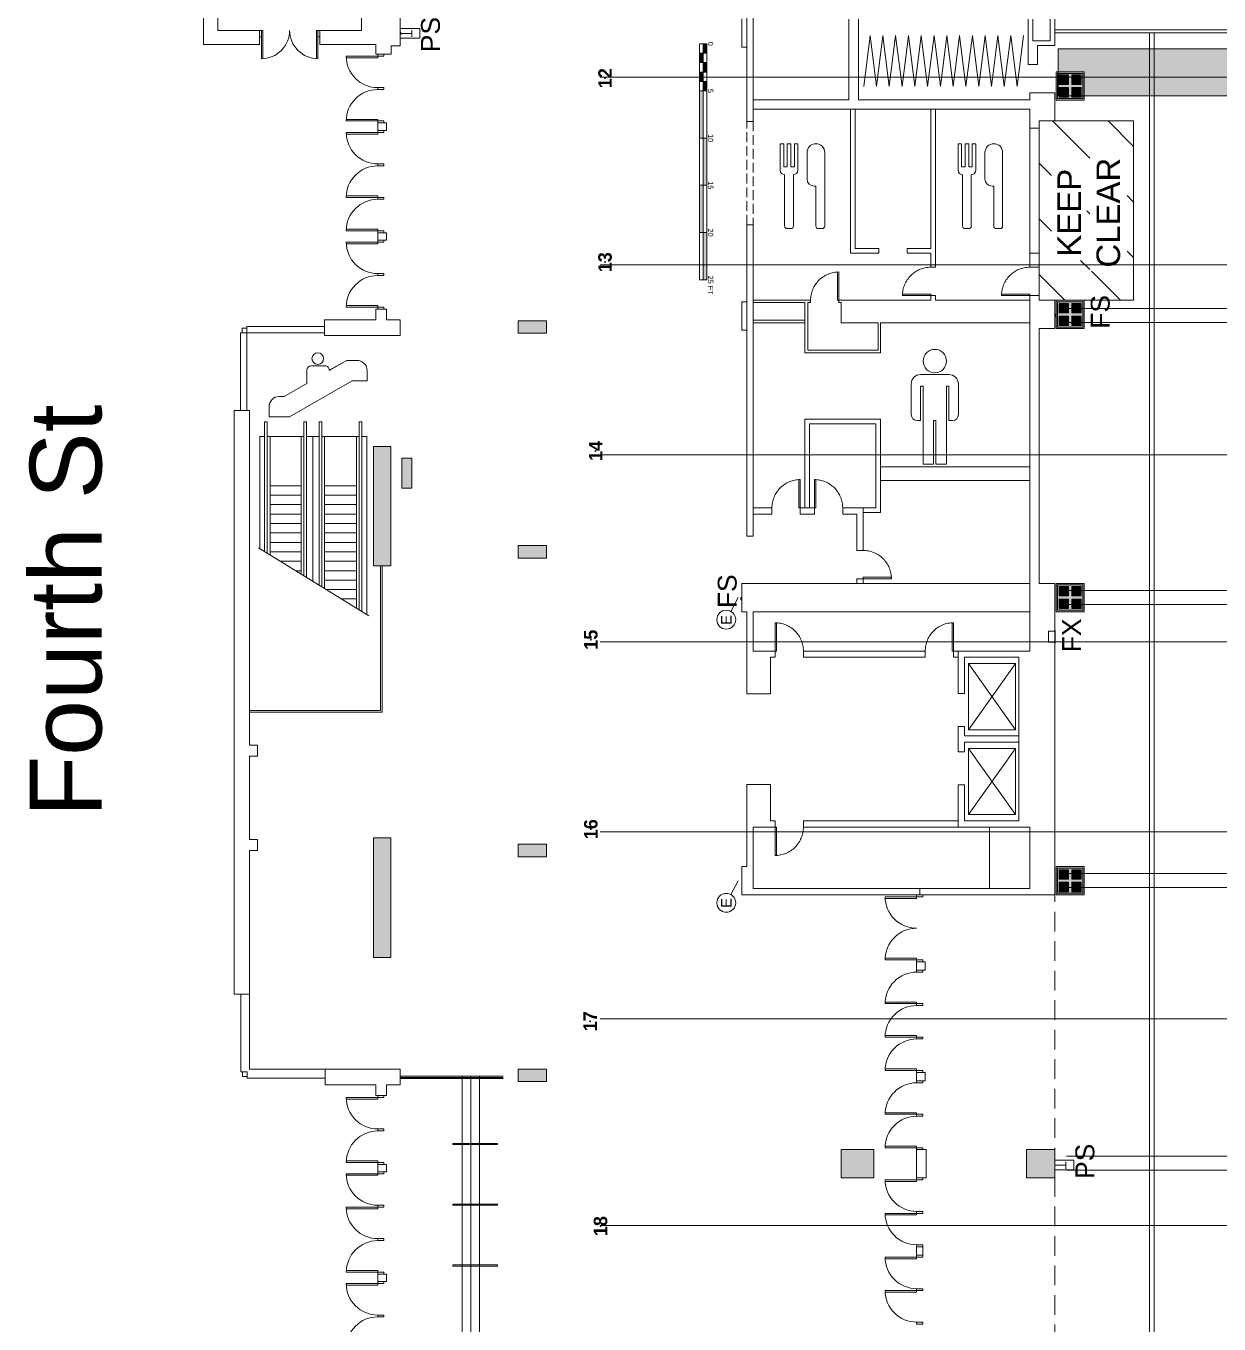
# Model space of a CAD drawing. Header units: inches. Extents: x -10671 to 1761, y -674 to 7170.
# Drawn here: x -10671 to -9154, y 2335 to 3985 of the extents above; entities that cross this region are included whole.
import ezdxf

# ---------------------------------------------------------------- set-up
doc = ezdxf.new("R2010")
doc.units = ezdxf.units.IN
doc.header["$LTSCALE"] = 19.2
doc.header["$MEASUREMENT"] = 0
doc.linetypes.add('DASH2', pattern=[0.911458, 0.651042, -0.260417])
doc.linetypes.add('DASHED', pattern=[1.953125, 1.302083, -0.651042])
for name, color, linetype, lineweight in [('DWG-0', 7, 'Continuous', 18), ('Scale', 7, 'Continuous', 5), ('Venue-Ceiling-Lights Circuits', 7, 'Continuous', 5), ('Venue-Floor Pockets', 7, 'Continuous', 5), ('Venue-Power', 7, 'Continuous', 5), ('Venue-Walls and Doors', 7, 'Continuous', 5)]:
    doc.layers.add(name, color=color, linetype=linetype, lineweight=lineweight)
for name, color, linetype, lineweight, true_color in [('DWG-bldg-utility box', 3, 'Continuous', 18, 0x00ff00), ('Venue-Airwall Closed', 7, 'Continuous', 5, 0x000000), ('Venue-Columns', 7, 'Continuous', 18, 0xc0c0c0), ('Venue-Concession Area', 2, 'Continuous', 18, 0xffff00), ('Venue-Fire Apparatus and Text', 1, 'Continuous', 5, 0xff0000), ('Venue-NO HANG ZONE', 7, 'Continuous', 15, 0xdd0000), ('Venue-Rigging Steel-High', 7, 'Continuous', 5, 0x800000), ('Venue-Rigging Steel-Low', 7, 'Continuous', 5, 0x0000dd), ('Venue-Text-Facility', 4, 'Continuous', 5, 0x00ffff)]:
    doc.layers.add(name, color=color, linetype=linetype, lineweight=lineweight, true_color=true_color)
doc.styles.add('Arial', font='Arial')
doc.styles.add('BluePrintBold', font='BluePrintBold')

# ---------------------------------------------------------------- blocks, each defined once
blk = doc.blocks.new('AD05A')
at = {"layer": 'DWG-0'}
for p, q in [((0, 0), (0.049, 0)), ((0, 0), (0, -1)), ((0.049, -0.999), (0.049, 0))]:
    blk.add_line(p, q, dxfattribs=at)
blk.add_arc((0, 0), 1, 270, 0, dxfattribs=at)
blk = doc.blocks.new('DR')
at = {"layer": 'DWG-0'}
blk.add_polyline3d([(0, -0.5, 0), (0.049, -0.499, 0), (0.098, -0.495, 0), (0.147, -0.489, 0), (0.195, -0.481, 0), (0.243, -0.47, 0), (0.29, -0.457, 0), (0.337, -0.442, 0), (0.383, -0.424, 0), (0.428, -0.404, 0), (0.471, -0.382, 0), (0.514, -0.358, 0), (0.556, -0.331, 0), (0.596, -0.303, 0), (0.634, -0.273, 0), (0.672, -0.241, 0), (0.707, -0.207, 0), (0.741, -0.172, 0), (0.773, -0.134, 0), (0.803, -0.096, 0), (0.831, -0.056, 0), (0.858, -0.014, 0), (0.882, 0.029, 0), (0.904, 0.072, 0), (0.924, 0.117, 0), (0.942, 0.163, 0), (0.957, 0.21, 0), (0.97, 0.257, 0), (0.981, 0.305, 0), (0.989, 0.353, 0), (0.995, 0.402, 0), (0.999, 0.451, 0), (1, 0.5, 0), (0, 0.5, 0), (0, 0.451, 0), (1, 0.451, 0)], dxfattribs=at)
blk = doc.blocks.new('AD03A')
at = {"layer": 'DWG-0'}
for p, q in [((0, 1), (0, 0)), ((0.049, 0), (0.049, 0.999)), ((0, 0), (0.049, 0))]:
    blk.add_line(p, q, dxfattribs=at)
blk.add_arc((0, 0), 1, 0, 90, dxfattribs=at)
blk = doc.blocks.new('DR2')
at = {"layer": 'DWG-0', "flags": 128}
blk.add_lwpolyline([(1, -0.951), (0, -0.951), (0, -1), (1, -1, 0.414214), (0, 0, 0.414214), (1, 1), (0, 1), (0, 0.951), (1, 0.951)], format="xyb", dxfattribs=at)
blk = doc.blocks.new('FLOORBOX')
at = {"layer": 'Venue-Floor Pockets', "linetype": 'Continuous', "lineweight": 0, "true_color": 0xaaaaaa}
blk.add_hatch(color=253, dxfattribs=at).paths.add_polyline_path([(-18, 18), (18, 18), (18, -18), (-18, -18)])
at = {"layer": 'Venue-Floor Pockets', "linetype": 'Continuous', "lineweight": 0, "true_color": 0xbbbbbb}
blk.add_hatch(color=9, dxfattribs=at).paths.add_polyline_path([(-16, 16), (16, 16), (16, -16), (-16, -16)])
at = {"layer": 'Venue-Floor Pockets', "linetype": 'Continuous', "lineweight": 0, "true_color": 0xdddddd}
for points in [[(-14, 14), (-2, 14), (-2, 2), (-14, 2)], [(2, 14), (14, 14), (14, 2), (2, 2)], [(-14, -2), (-2, -2), (-2, -14), (-14, -14)], [(2, -2), (14, -2), (14, -14), (2, -14)]]:
    blk.add_hatch(color=254, dxfattribs=at).paths.add_polyline_path(points)
at = {"layer": 'Venue-Floor Pockets', "color": 7, "linetype": 'Continuous', "lineweight": 5, "flags": 128}
for points in [[(-18, 18), (18, 18), (18, -18), (-18, -18)], [(-16, 16), (16, 16), (16, -16), (-16, -16)], [(-14, 14), (-2, 14), (-2, 2), (-14, 2)], [(2, 14), (14, 14), (14, 2), (2, 2)], [(-14, -2), (-2, -2), (-2, -14), (-14, -14)], [(2, -2), (14, -2), (14, -14), (2, -14)]]:
    blk.add_lwpolyline(points, close=True, dxfattribs=at)
blk = doc.blocks.new('FX')
at = {"layer": 'Venue-Fire Apparatus and Text'}
for p, q in [((0, -5.75), (0, 10.75)), ((0.5, 10.75), (0, 10.75)), ((0.5, -5.75), (0.5, 10.75)), ((0.5, -5.75), (0, -5.75))]:
    blk.add_line(p, q, dxfattribs=at)
at = {"layer": 'Venue-Fire Apparatus and Text', "flags": 128}
blk.add_lwpolyline([(0, 9.5), (0, -4.5), (-8, -4.5), (-8, 9.5)], close=True, dxfattribs=at)
blk = doc.blocks.new('MEN')
at = {"layer": 'Venue-Text-Facility'}
for p, q in [((-10, 42), (-10, 68)), ((-2, 76), (22, 76)), ((30, 68), (30, 42)), ((-2, 37), (-2, 66)), ((-2, 66), (0, 66)), ((0, 0), (0, 66)), ((20, 66), (20, 0)), ((20, 66), (22, 66)), ((22, 66), (22, 37)), ((-2, 37), (-5, 37)), ((11, 37), (9, 37)), ((9, 0), (9, 37)), ((11, 0), (11, 37)), ((25, 37), (22, 37)), ((0, 0), (9, 0)), ((11, 0), (20, 0))]:
    blk.add_line(p, q, dxfattribs=at)
blk.add_circle((10, 87.4), 9.93, dxfattribs=at)
for centre, radius, start, end in [((-2, 68), 8, 90, 180), ((22, 68), 8, 0, 90), ((-5, 42), 5, 180, 270), ((25, 42), 5, 270, 0)]:
    blk.add_arc(centre, radius, start, end, dxfattribs=at)
blk = doc.blocks.new('REST')
at = {"layer": 'Venue-Text-Facility'}
for p, q in [((-33.1, 80.6), (-28.1, 80.6)), ((-33.1, 80.6), (-33.1, 43.1)), ((-28.1, 80.6), (-28.1, 48.1)), ((-18.1, 80.6), (-23.1, 80.6)), ((-23.1, 80.6), (-23.1, 48.1)), ((-18.1, 80.6), (-18.1, 48.1)), ((-8.1, 80.6), (-13.1, 80.6)), ((-13.1, 80.6), (-13.1, 48.1)), ((-8.1, 80.6), (-8.1, 43.1)), ((4.9, 68.1), (4.9, 30.6)), ((29.9, 68.1), (29.9, -35.7)), ((-28.1, 48.1), (-23.1, 48.1)), ((-26.9, 36.8), (-26.9, -35.7)), ((-13.1, 48.1), (-18.1, 48.1)), ((-14.4, 36.8), (-14.4, -35.7)), ((14.9, 20.6), (17.4, 20.6)), ((17.4, 20.6), (17.4, -35.7)), ((-18.1, -39.4), (-23.1, -39.4)), ((21.1, -39.4), (26.1, -39.4))]:
    blk.add_line(p, q, dxfattribs=at)
for centre, radius, start, end in [((17.4, 68.1), 12.5, 0, 180), ((-26.9, 43.1), 6.25, 180, 270), ((-14.4, 43.1), 6.25, 270, 0), ((14.9, 30.6), 10, 180, 270), ((-23.1, -35.7), 3.75, 180, 270), ((-18.1, -35.7), 3.75, 270, 0), ((21.1, -35.7), 3.75, 180, 270), ((26.1, -35.7), 3.75, 270, 0)]:
    blk.add_arc(centre, radius, start, end, dxfattribs=at)
blk = doc.blocks.new('ESCALATOR')
at = {"layer": 'Venue-Text-Facility', "flags": 128}
blk.add_lwpolyline([(96.5, 37.8), (96.5, 47.8, 0.414214), (86.5, 57.8), (76.5, 57.8), (59.5, 48.1, 0.414214), (55.2, 52.4), (41.9, 52.4, 0.414166), (37.5, 48), (37.5, 35.3), (15.2, 22.4), (10.5, 22.4, 0.414214), (0.5, 12.4), (0.5, 2.4), (20.5, 2.4), (81.9, 37.8), (96.5, 37.8)], format="xyb", close=True, dxfattribs=at)
blk.add_lwpolyline([(96.5, 37.8), (96.5, 47.8, 0.414214), (86.5, 57.8), (76.5, 57.8), (59.5, 48)], format="xyb", dxfattribs=at)
at = {"layer": 'Venue-Text-Facility'}
blk.add_circle((48.2, 59.5), 5.66, dxfattribs=at)
blk = doc.blocks.new('Group-1338-1')
at = {"layer": 'Venue-Ceiling-Lights Circuits', "color": 7, "linetype": 'Continuous', "lineweight": 5}
blk.add_circle((-9934.6, 3918.7), 0.5, dxfattribs=at)
at = {"layer": 'Venue-Ceiling-Lights Circuits', "color": 7, "insert": (-9934.6, 3918.7), "char_height": 17.13, "attachment_point": 5, "rotation": 90, "line_spacing_factor": 0.970891, "style": 'BluePrintBold'}
blk.add_mtext('12', dxfattribs=at)
blk = doc.blocks.new('Group-1339-1')
at = {"layer": 'Venue-Ceiling-Lights Circuits', "color": 7, "linetype": 'Continuous', "lineweight": 5}
blk.add_circle((-9934.6, 3684.7), 0.5, dxfattribs=at)
at = {"layer": 'Venue-Ceiling-Lights Circuits', "color": 7, "insert": (-9934.6, 3684.7), "char_height": 17.13, "attachment_point": 5, "rotation": 90, "line_spacing_factor": 0.970891, "style": 'BluePrintBold'}
blk.add_mtext('13', dxfattribs=at)
blk = doc.blocks.new('Group-1340-1')
at = {"layer": 'Venue-Ceiling-Lights Circuits', "color": 7, "linetype": 'Continuous', "lineweight": 5}
blk.add_circle((-9946.6, 3444.7), 0.5, dxfattribs=at)
at = {"layer": 'Venue-Ceiling-Lights Circuits', "color": 7, "insert": (-9946.6, 3444.7), "char_height": 17.13, "attachment_point": 5, "rotation": 90, "line_spacing_factor": 0.970891, "style": 'BluePrintBold'}
blk.add_mtext('14', dxfattribs=at)
blk = doc.blocks.new('Group-1341-1')
at = {"layer": 'Venue-Ceiling-Lights Circuits', "color": 7, "linetype": 'Continuous', "lineweight": 5}
blk.add_circle((-9952.6, 3204.7), 0.5, dxfattribs=at)
at = {"layer": 'Venue-Ceiling-Lights Circuits', "color": 7, "insert": (-9952.6, 3204.7), "char_height": 17.13, "attachment_point": 5, "rotation": 90, "line_spacing_factor": 0.970891, "style": 'BluePrintBold'}
blk.add_mtext('15', dxfattribs=at)
blk = doc.blocks.new('Group-1342-1')
at = {"layer": 'Venue-Ceiling-Lights Circuits', "color": 7, "linetype": 'Continuous', "lineweight": 5}
blk.add_circle((-9952.6, 2963.7), 0.5, dxfattribs=at)
at = {"layer": 'Venue-Ceiling-Lights Circuits', "color": 7, "insert": (-9952.6, 2963.7), "char_height": 17.13, "attachment_point": 5, "rotation": 90, "line_spacing_factor": 0.970891, "style": 'BluePrintBold'}
blk.add_mtext('16', dxfattribs=at)
blk = doc.blocks.new('Group-1343-1')
at = {"layer": 'Venue-Ceiling-Lights Circuits', "color": 7, "linetype": 'Continuous', "lineweight": 5}
blk.add_circle((-9953.6, 2719.5), 0.5, dxfattribs=at)
at = {"layer": 'Venue-Ceiling-Lights Circuits', "color": 7, "insert": (-9953.6, 2719.5), "char_height": 17.13, "attachment_point": 5, "rotation": 90, "line_spacing_factor": 0.970891, "style": 'BluePrintBold'}
blk.add_mtext('17', dxfattribs=at)
blk = doc.blocks.new('Group-1344-1')
at = {"layer": 'Venue-Ceiling-Lights Circuits', "color": 7, "linetype": 'Continuous', "lineweight": 5}
blk.add_circle((-9940.3, 2459), 0.5, dxfattribs=at)
at = {"layer": 'Venue-Ceiling-Lights Circuits', "color": 7, "insert": (-9940.3, 2459), "char_height": 17.13, "attachment_point": 5, "rotation": 90, "line_spacing_factor": 0.970891, "style": 'BluePrintBold'}
blk.add_mtext('18', dxfattribs=at)
blk = doc.blocks.new("Scale Bar 25'")
at = {"layer": 'Scale', "linetype": 'Continuous', "lineweight": 0}
for points in [[(0, 4.8), (12, 4.8), (12, 0), (0, 0)], [(12, 0), (24, 0), (24, -4.8), (12, -4.8)], [(24, 4.8), (36, 4.8), (36, 0), (24, 0)], [(36, 0), (48, 0), (48, -4.8), (36, -4.8)], [(48, 4.8), (60, 4.8), (60, 0), (48, 0)], [(60, 0), (120, 0), (120, -4.8), (60, -4.8)], [(120, 4.8), (180, 4.8), (180, 0), (120, 0)], [(180, 0), (240, 0), (240, -4.8), (180, -4.8)], [(240, 4.8), (300, 4.8), (300, 0), (240, 0)]]:
    blk.add_hatch(color=18, dxfattribs=at).paths.add_polyline_path(points)
at = {"layer": 'Scale', "flags": 128}
for points in [[(0, 4.8), (12, 4.8), (12, 0), (0, 0)], [(0, 0), (12, 0), (12, -4.8), (0, -4.8)], [(12, 4.8), (24, 4.8), (24, 0), (12, 0)], [(12, 0), (24, 0), (24, -4.8), (12, -4.8)], [(24, 4.8), (36, 4.8), (36, 0), (24, 0)], [(24, 0), (36, 0), (36, -4.8), (24, -4.8)], [(36, 4.8), (48, 4.8), (48, 0), (36, 0)], [(36, 0), (48, 0), (48, -4.8), (36, -4.8)], [(48, 4.8), (60, 4.8), (60, 0), (48, 0)], [(48, 0), (60, 0), (60, -4.8), (48, -4.8)], [(60, 4.8), (120, 4.8), (120, 0), (60, 0)], [(60, 0), (120, 0), (120, -4.8), (60, -4.8)], [(120, 4.8), (180, 4.8), (180, 0), (120, 0)], [(120, 0), (180, 0), (180, -4.8), (120, -4.8)], [(180, 4.8), (240, 4.8), (240, 0), (180, 0)], [(180, 0), (240, 0), (240, -4.8), (180, -4.8)], [(240, 4.8), (300, 4.8), (300, 0), (240, 0)], [(240, 0), (300, 0), (300, -4.8), (240, -4.8)]]:
    blk.add_lwpolyline(points, close=True, dxfattribs=at)
at = {"layer": 'Scale', "char_height": 6.66, "line_spacing_factor": 0.970891, "style": 'Arial'}
for s, insert, attachment_point in [('0', (0, 5.9), 8), ('5', (60, 5.9), 8), ('10', (120, 5.9), 8), ('15', (180, 5.9), 8), ('20', (240, 5.9), 8), ('25', (300, 5.9), 8), (' FT', (305.2, 5.9), 7)]:
    blk.add_mtext(s, dxfattribs=dict(at, insert=insert, attachment_point=attachment_point))

msp = doc.modelspace()

# ---------------------------------------------------------------- hatches: boundary and pattern name
at = {"layer": 'Venue-Columns', "linetype": 'Continuous', "lineweight": 0, "true_color": 0xc0c0c0}
for points in [[(-10009.2, 3594.3), (-10045.2, 3594.3), (-10045.2, 3610.3), (-10009.2, 3610.3)], [(-10207.2, 3298.5), (-10229.2, 3298.5), (-10229.2, 3450.5), (-10207.2, 3450.5)], [(-10180.2, 3397.5), (-10193.2, 3397.5), (-10193.2, 3435.5), (-10180.2, 3435.5)], [(-10009.2, 3308.3), (-10045.2, 3308.3), (-10045.2, 3324.3), (-10009.2, 3324.3)], [(-10207.2, 2800.8), (-10229.2, 2800.8), (-10229.2, 2952.8), (-10207.2, 2952.8)], [(-10009.2, 2928.8), (-10045.2, 2928.8), (-10045.2, 2944.8), (-10009.2, 2944.8)], [(-10009.2, 2642.8), (-10045.2, 2642.8), (-10045.2, 2658.8), (-10009.2, 2658.8)]]:
    msp.add_hatch(color=9, dxfattribs=at).paths.add_polyline_path(points)
at = {"layer": 'Venue-Concession Area', "linetype": 'Continuous', "lineweight": 18, "true_color": 0xff0000}
h = msp.add_hatch(dxfattribs=at)
h.set_pattern_fill('ANSI31', color=1, scale=2.666667, angle=90, style=0, pattern_type=2)
h.set_pattern_definition([(135, (-9322.26, 3750.44), (-35.355, -35.355), [])])
h.paths.add_polyline_path([(-9382.3, 3636.6), (-9262.3, 3636.6), (-9262.3, 3864.3), (-9382.3, 3864.3)])
h.paths.add_polyline_path([(-9317.9, 3673.3), (-9317.9, 3822.1), (-9270.5, 3822.1), (-9270.5, 3673.3)])
h.paths.add_polyline_path([(-9366.7, 3687.1), (-9366.7, 3808.3), (-9321.7, 3808.3), (-9321.7, 3687.1)])
at = {"layer": 'Venue-NO HANG ZONE', "linetype": 'Continuous', "lineweight": 0}
msp.add_hatch(color=7, dxfattribs=at).paths.add_polyline_path([(-9358.1, 3896.2), (-9358.1, 3956.2), (-7564.1, 3956.2), (-7564.1, 3896.2)])
at = {"layer": 'Venue-Power', "linetype": 'Continuous', "lineweight": 0}
for points in [[(-9765.4, 3258.1), (-9765.3, 3258.3), (-9765.3, 3258.1)], [(-9765.4, 2898.1), (-9765.3, 2898.3), (-9765.3, 2898.1)]]:
    msp.add_hatch(color=7, dxfattribs=at).paths.add_polyline_path(points)

# ---------------------------------------------------------------- linework, layer by layer
at = {"layer": 'Venue-Airwall Closed'}
for p, q in [((-9362.3, 3980.3), (-7594.3, 3980.3)), ((-9362.3, 3976.3), (-7594.3, 3976.3))]:
    msp.add_line(p, q, dxfattribs=at)
at = {"layer": 'Venue-Ceiling-Lights Circuits', "color": 7, "linetype": 'Continuous', "lineweight": 5}
for p, q in [((-9940.8, 3919.9), (-5992.1, 3919.9)), ((-9940.8, 3681.3), (-6227.6, 3681.3)), ((-9940.8, 3439.9), (-6227.6, 3439.9)), ((-9940.8, 3202.1), (-6227.6, 3202.1)), ((-9940.8, 2960.6), (-6227.6, 2960.6)), ((-9940.8, 2722.8), (-6227.6, 2722.8)), ((-9940.8, 2459.9), (-6227.6, 2459.9))]:
    msp.add_line(p, q, dxfattribs=at)
at = {"layer": 'Venue-Columns'}
for p, q in [((-9760.8, 3958.3), (-9760.8, 3994.3)), ((-9760.8, 3598.3), (-9760.8, 3634.3)), ((-10395.8, 2655.3), (-10397.8, 2655.3)), ((-10389.8, 2649.3), (-10389.8, 2647.3))]:
    msp.add_line(p, q, dxfattribs=at)
at = {"layer": 'Venue-Columns', "flags": 128}
for points in [[(-10009.2, 3594.3), (-10045.2, 3594.3), (-10045.2, 3610.3), (-10009.2, 3610.3)], [(-10207.2, 3298.5), (-10229.2, 3298.5), (-10229.2, 3450.5), (-10207.2, 3450.5)], [(-10180.2, 3397.5), (-10193.2, 3397.5), (-10193.2, 3435.5), (-10180.2, 3435.5)], [(-10009.2, 3308.3), (-10045.2, 3308.3), (-10045.2, 3324.3), (-10009.2, 3324.3)], [(-10207.2, 2800.8), (-10229.2, 2800.8), (-10229.2, 2952.8), (-10207.2, 2952.8)], [(-10009.2, 2928.8), (-10045.2, 2928.8), (-10045.2, 2944.8), (-10009.2, 2944.8)], [(-10009.2, 2642.8), (-10045.2, 2642.8), (-10045.2, 2658.8), (-10009.2, 2658.8)]]:
    msp.add_lwpolyline(points, close=True, dxfattribs=at)
at = {"layer": 'Venue-Columns', "color": 9, "linetype": 'Continuous', "true_color": 0xc0c0c0}
for points in [[(-9634.3, 2520.3), (-9634.3, 2556.3), (-9592.8, 2520.3), (-9592.8, 2556.3)], [(-9398.3, 2520.3), (-9398.3, 2556.3), (-9362.3, 2520.3), (-9362.3, 2556.3)]]:
    msp.add_solid(points, dxfattribs=at)
at = {"layer": 'Venue-Concession Area', "flags": 128}
msp.add_lwpolyline([(-9382.3, 3864.3), (-9262.3, 3864.3), (-9262.3, 3636.6), (-9382.3, 3636.6)], close=True, dxfattribs=at)
at = {"layer": 'Venue-Fire Apparatus and Text'}
for p, q in [((-10180.2, 3971.2), (-10180.2, 3979.9)), ((-10194.2, 3977.2), (-10195.2, 3977.2)), ((-10195.2, 3974.2), (-10194.2, 3974.2)), ((-10194.2, 3974.2), (-10194.2, 3977.2)), ((-10194.2, 3975.7), (-10180.2, 3975.7)), ((-9362.3, 2536.6), (-9348.3, 2536.6)), ((-9348.3, 2532.1), (-9348.3, 2540.8))]:
    msp.add_line(p, q, dxfattribs=at)
at = {"layer": 'Venue-Fire Apparatus and Text', "flags": 128}
for points in [[(-10194.2, 3981.8), (-10170.2, 3981.8), (-10170.2, 3969.8), (-10194.2, 3969.8)], [(-9362.3, 3615.6), (-9361.3, 3615.6), (-9361.3, 3618.6), (-9362.3, 3618.6)], [(-9760.8, 3255.3), (-9761.8, 3255.3), (-9761.8, 3258.3), (-9760.8, 3258.3)], [(-9362.2, 2542.7), (-9338.3, 2542.7), (-9338.3, 2530.7), (-9362.3, 2530.7)]]:
    msp.add_lwpolyline(points, dxfattribs=at)
at = {"layer": 'Venue-NO HANG ZONE', "flags": 128}
msp.add_lwpolyline([(-9358.1, 3896.2), (-9358.1, 3956.2), (-7564.1, 3956.2), (-7564.1, 3896.2)], close=True, dxfattribs=at)
at = {"layer": 'Venue-Power', "flags": 128}
for points in [[(-9765.3, 3258.3), (-9774.7, 3240.7)], [(-9765.3, 2898.3), (-9774.7, 2880.7)]]:
    msp.add_lwpolyline(points, dxfattribs=at)
at = {"layer": 'Venue-Power', "color": 7, "linetype": 'Continuous', "lineweight": 20, "flags": 128}
for points in [[(-9765.4, 3258.1), (-9765.3, 3258.3), (-9765.3, 3258.1)], [(-9765.4, 2898.1), (-9765.3, 2898.3), (-9765.3, 2898.1)]]:
    msp.add_lwpolyline(points, close=True, dxfattribs=at)
at = {"layer": 'Venue-Power'}
for centre in [(-9780.4, 3230.2), (-9780.4, 2870.2)]:
    msp.add_circle(centre, 12, dxfattribs=at)
at = {"layer": 'Venue-Rigging Steel-High'}
for p, q in [((-9241.9, 397.5), (-9241.9, 3975.5)), ((-9235.9, 397.5), (-9235.9, 3975.5))]:
    msp.add_line(p, q, dxfattribs=at)
at = {"layer": 'Venue-Rigging Steel-Low'}
for p, q in [((-6848.7, 3625.9), (-9347.5, 3625.9)), ((-6848.7, 3607.9), (-9347.5, 3607.9)), ((-6848.7, 3267.4), (-9347.5, 3267.4)), ((-6848.7, 3249.4), (-9347.5, 3249.4)), ((-6848.7, 2907.6), (-9347.5, 2907.6)), ((-6848.7, 2889.6), (-9347.5, 2889.6)), ((-6848.7, 2548), (-9347.5, 2548)), ((-6848.7, 2530), (-9347.5, 2530))]:
    msp.add_line(p, q, dxfattribs=at)
at = {"layer": 'Venue-Walls and Doors'}
for p, q in [((-9754.3, 4716.3), (-9754.3, 3863.8)), ((-10445.3, 4360.5), (-10445.3, 3961.5)), ((-10427.3, 4342.5), (-10427.3, 3979.5)), ((-9746.3, 4019.3), (-9746.3, 3863.8)), ((-10427.3, 3979.5), (-10374.3, 3979.5)), ((-10374.3, 3961.5), (-10374.3, 3979.5)), ((-10299.8, 3979.5), (-10299.8, 3979.5)), ((-10244.3, 3979.5), (-10297.8, 3979.5)), ((-10297.3, 3961.5), (-10297.3, 3979.5)), ((-9624.3, 3891.3), (-9624.3, 3993.8)), ((-9612.3, 3891.3), (-9612.3, 3993.8)), ((-9396.3, 3993.8), (-9396.3, 3936.3)), ((-9390.3, 3993.8), (-9390.3, 3966.3)), ((-9368.3, 3993.8), (-9368.3, 3966.3)), ((-9362.3, 3993.8), (-9362.3, 3960.3)), ((-10445.3, 3961.5), (-10374.3, 3961.5)), ((-10371.8, 3964), (-10371.8, 3964)), ((-10371.8, 3964), (-10371.8, 3964)), ((-10371.8, 3964), (-10371.8, 3964)), ((-10371.8, 3964), (-10371.8, 3964)), ((-10299.8, 3964), (-10299.8, 3964)), ((-10299.8, 3964), (-10299.8, 3964)), ((-10226.3, 3961.5), (-10297.3, 3961.5)), ((-10226.3, 3949.2), (-10226.3, 3961.5)), ((-9605.6, 3908), (-9597.5, 3973.2)), ((-9589.4, 3908), (-9597.5, 3973.2)), ((-9589.4, 3908), (-9581.2, 3973.2)), ((-9573.1, 3908), (-9581.2, 3973.2)), ((-9573.1, 3908), (-9565, 3973.2)), ((-9556.8, 3908), (-9565, 3973.2)), ((-9556.8, 3908), (-9548.7, 3973.2)), ((-9540.5, 3908), (-9548.7, 3973.2)), ((-9540.5, 3908), (-9532.4, 3973.2)), ((-9524.3, 3908), (-9532.4, 3973.2)), ((-9524.3, 3908), (-9516.1, 3973.2)), ((-9508, 3908), (-9516.1, 3973.2)), ((-9508, 3908), (-9499.9, 3973.2)), ((-9491.7, 3908), (-9499.9, 3973.2)), ((-9491.7, 3908), (-9483.6, 3973.2)), ((-9475.5, 3908), (-9483.6, 3973.2)), ((-9475.5, 3908), (-9467.3, 3973.2)), ((-9459.2, 3908), (-9467.3, 3973.2)), ((-9459.2, 3908), (-9451.1, 3973.2)), ((-9442.9, 3908), (-9451.1, 3973.2)), ((-9442.9, 3908), (-9434.8, 3973.2)), ((-9426.7, 3908), (-9434.8, 3973.2)), ((-9426.7, 3908), (-9418.5, 3973.2)), ((-9410.4, 3908), (-9418.5, 3973.2)), ((-9410.4, 3908), (-9402.3, 3973.2)), ((-9368.3, 3966.3), (-9390.3, 3966.3)), ((-10226.3, 3949.2), (-10206.8, 3949.2)), ((-10223.8, 3949.2), (-10215.8, 3949.2)), ((-10206.8, 3949.2), (-10206.8, 3959.7)), ((-9362.3, 3960.3), (-9384.3, 3960.3)), ((-9384.3, 3960.3), (-9384.3, 3936.3)), ((-9362.3, 3960.3), (-9384.3, 3960.3)), ((-9384.3, 3936.3), (-9396.3, 3936.3)), ((-9394.3, 3900.3), (-9394.3, 3891.3)), ((-9362.3, 3900.3), (-9394.3, 3900.3)), ((-9362.3, 3900.3), (-9362.3, 3864.3)), ((-9746.3, 3891.3), (-9624.3, 3891.3)), ((-9746.3, 3891.3), (-9746.3, 3879.3)), ((-9746.3, 3879.3), (-9394.3, 3879.3)), ((-9622.3, 3879.3), (-9622.3, 3696.3)), ((-9616.3, 3879.3), (-9616.3, 3702.3)), ((-9612.3, 3891.3), (-9394.3, 3891.3)), ((-9520.3, 3879.3), (-9520.3, 3702.3)), ((-9514.3, 3879.3), (-9514.3, 3678.3)), ((-9394.3, 3696.3), (-9394.3, 3879.3)), ((-9746.3, 3863.8), (-9754.3, 3863.8)), ((-9382.3, 3678.3), (-9382.3, 3864.3)), ((-9362.3, 3864.3), (-9382.3, 3864.3)), ((-9382.3, 3855.3), (-9394.3, 3855.3)), ((-9754.3, 3732.4), (-9754.3, 3336.3)), ((-9746.3, 3732.4), (-9754.3, 3732.4)), ((-9746.3, 3732.4), (-9746.3, 3336.3)), ((-9616.3, 3702.3), (-9586.3, 3702.3)), ((-9586.3, 3696.3), (-9586.3, 3702.3)), ((-9550.3, 3696.3), (-9550.3, 3702.3)), ((-9550.3, 3702.3), (-9520.3, 3702.3)), ((-9622.3, 3696.3), (-9586.3, 3696.3)), ((-9550.3, 3696.3), (-9520.3, 3696.3)), ((-9520.3, 3696.3), (-9520.3, 3678.3)), ((-9394.3, 3696.3), (-9382.3, 3696.3)), ((-9394.3, 3696.3), (-9394.3, 3678.3)), ((-9520.3, 3678.3), (-9514.3, 3678.3)), ((-9520.3, 3678.3), (-9514.3, 3678.3)), ((-9520.3, 3678.3), (-9520.3, 3678.3)), ((-9514.3, 3678.3), (-9514.3, 3678.3)), ((-9394.3, 3678.3), (-9382.3, 3678.3)), ((-9394.3, 3678.3), (-9382.3, 3678.3)), ((-9394.3, 3678.3), (-9394.3, 3678.3)), ((-9676.6, 3636.3), (-9746.3, 3636.3)), ((-9680.3, 3633.3), (-9746.3, 3633.3)), ((-9680.3, 3569.3), (-9680.3, 3633.3)), ((-9673.1, 3636.3), (-9676.6, 3636.3)), ((-9676.6, 3572.9), (-9676.6, 3633.3)), ((-9673.1, 3633.3), (-9676.6, 3633.3)), ((-9673.1, 3636.3), (-9673.1, 3633.3)), ((-9520.3, 3636.3), (-9637.1, 3636.3)), ((-9637.1, 3636.3), (-9637.1, 3633.3)), ((-9634.1, 3633.3), (-9637.1, 3633.3)), ((-9634.1, 3607.5), (-9634.1, 3633.3)), ((-9520.3, 3642.3), (-9514.3, 3642.3)), ((-9520.3, 3642.3), (-9520.3, 3636.3)), ((-9514.3, 3642.3), (-9514.3, 3636.3)), ((-9514.3, 3636.3), (-9394.3, 3636.3)), ((-9394.3, 3642.3), (-9382.3, 3642.3)), ((-9394.3, 3642.3), (-9382.3, 3642.3)), ((-9394.3, 3642.3), (-9394.3, 3642.3)), ((-9394.3, 3190.3), (-9394.3, 3642.3)), ((-9382.3, 3636.3), (-9382.3, 3642.3)), ((-9382.3, 3642.3), (-9382.3, 3642.3)), ((-9362.3, 3636.3), (-9382.3, 3636.3)), ((-9362.3, 3636.3), (-9362.3, 3600.3)), ((-10226.3, 3625.2), (-10212.8, 3625.2)), ((-10226.3, 3611.5), (-10226.3, 3625.2)), ((-10215.8, 3625.2), (-10223.8, 3625.2)), ((-10212.8, 3611.5), (-10212.8, 3625.2)), ((-10390.3, 3496), (-10390.3, 3603)), ((-10291.3, 3603), (-10390.3, 3603)), ((-10291.3, 3591.5), (-10291.3, 3611.5)), ((-10235.3, 3611.5), (-10291.3, 3611.5)), ((-10279.8, 3611.5), (-10226.3, 3611.5)), ((-10212.8, 3611.5), (-10195.2, 3611.5)), ((-10195.2, 3611.5), (-10195.2, 3591.5)), ((-9746.3, 3611.2), (-9680.3, 3611.2)), ((-9746.3, 3607.5), (-9680.3, 3607.5)), ((-9634.1, 3607.5), (-9587.3, 3607.5)), ((-9587.3, 3572.9), (-9587.3, 3607.5)), ((-9584.3, 3569.3), (-9584.3, 3607.5)), ((-9584.3, 3607.5), (-9394.3, 3607.5)), ((-9362.3, 3600.3), (-9382.3, 3600.3)), ((-9382.3, 3600.3), (-9382.3, 3276.3)), ((-10398.3, 3496), (-10398.3, 3595)), ((-10396.3, 3595), (-10398.3, 3595)), ((-10291.3, 3595), (-10390.3, 3595)), ((-10195.2, 3591.5), (-10291.3, 3591.5)), ((-9584.3, 3569.3), (-9680.3, 3569.3)), ((-9587.3, 3572.9), (-9676.6, 3572.9)), ((-10386.8, 3496), (-10406.3, 3496)), ((-10406.3, 3496), (-10406.3, 2754.2)), ((-10386.8, 3070.6), (-10386.8, 3496)), ((-9680.3, 3372.3), (-9680.3, 3485.3)), ((-9584.3, 3485.3), (-9680.3, 3485.3)), ((-9584.3, 3366.3), (-9584.3, 3485.3)), ((-10367.8, 3316.8), (-10367.8, 3481.9)), ((-10367.8, 3481.9), (-10364.3, 3481.9)), ((-10364.3, 3481.9), (-10364.3, 3314.6)), ((-10317.8, 3481.9), (-10317.8, 3286)), ((-10314.3, 3481.9), (-10317.8, 3481.9)), ((-10314.3, 3283.9), (-10314.3, 3481.9)), ((-10298.3, 3274), (-10298.3, 3481.9)), ((-10298.3, 3481.9), (-10294.8, 3481.9)), ((-10294.8, 3481.9), (-10294.8, 3271.9)), ((-10247.3, 3242.7), (-10247.3, 3481.9)), ((-10247.3, 3481.9), (-10243.8, 3481.9)), ((-10243.8, 3481.9), (-10243.8, 3240.5)), ((-9674.3, 3372.3), (-9674.3, 3479.3)), ((-9590.3, 3479.3), (-9674.3, 3479.3)), ((-9590.3, 3372.3), (-9590.3, 3479.3)), ((-10367.8, 3463), (-10373.8, 3463)), ((-10373.8, 3463), (-10373.8, 3320.5)), ((-10317.8, 3463), (-10364.3, 3463)), ((-10360.8, 3463), (-10360.8, 3312.5)), ((-10321.3, 3463), (-10321.3, 3288.2)), ((-10314.3, 3463), (-10306.3, 3463)), ((-10306.3, 3463), (-10306.3, 3279)), ((-10298.3, 3463), (-10306.3, 3463)), ((-10247.3, 3463), (-10294.8, 3463)), ((-10291.3, 3463), (-10291.3, 3269.7)), ((-10250.8, 3244.8), (-10250.8, 3463)), ((-10237.8, 3463), (-10243.8, 3463)), ((-10237.8, 3463), (-10237.8, 3236.9)), ((-9394.3, 3424.7), (-9584.3, 3424.7)), ((-10321.3, 3400.5), (-10360.8, 3400.5)), ((-10250.8, 3400.5), (-10291.3, 3400.5)), ((-9394.3, 3407.3), (-9584.3, 3407.3)), ((-10321.3, 3388.5), (-10360.8, 3388.5)), ((-10250.8, 3388.5), (-10291.3, 3388.5)), ((-10321.3, 3376.5), (-10360.8, 3376.5)), ((-10250.8, 3376.5), (-10291.3, 3376.5)), ((-9746.3, 3372.3), (-9722.3, 3372.3)), ((-9746.3, 3372.3), (-9722.3, 3372.3)), ((-9722.3, 3372.3), (-9722.3, 3364.3)), ((-9722.3, 3372.3), (-9722.3, 3364.3)), ((-9722.3, 3372.3), (-9722.3, 3372.3)), ((-9686.3, 3372.3), (-9686.3, 3364.3)), ((-9686.3, 3372.3), (-9686.3, 3364.3)), ((-9686.3, 3372.3), (-9668.3, 3372.3)), ((-9668.3, 3372.3), (-9668.3, 3364.3)), ((-9668.3, 3372.3), (-9668.3, 3364.3)), ((-9668.3, 3372.3), (-9668.3, 3372.3)), ((-9632.3, 3372.3), (-9632.3, 3364.3)), ((-9632.3, 3372.3), (-9632.3, 3364.3)), ((-9632.3, 3372.3), (-9632.3, 3372.3)), ((-9606.3, 3372.3), (-9632.3, 3372.3)), ((-9606.3, 3318.3), (-9606.3, 3372.3)), ((-9590.3, 3372.3), (-9606.3, 3372.3)), ((-10321.3, 3364.5), (-10360.8, 3364.5)), ((-10321.3, 3352.5), (-10360.8, 3352.5)), ((-10250.8, 3364.5), (-10291.3, 3364.5)), ((-10250.8, 3352.5), (-10291.3, 3352.5)), ((-9746.3, 3364.3), (-9722.3, 3364.3)), ((-9722.3, 3364.3), (-9722.3, 3364.3)), ((-9686.3, 3364.3), (-9686.3, 3364.3)), ((-9686.3, 3364.3), (-9668.3, 3364.3)), ((-9668.3, 3364.3), (-9668.3, 3364.3)), ((-9632.3, 3364.3), (-9614.3, 3364.3)), ((-9632.3, 3364.3), (-9632.3, 3364.3)), ((-9614.3, 3318.3), (-9614.3, 3364.3)), ((-9606.3, 3366.3), (-9584.3, 3366.3)), ((-10321.3, 3340.5), (-10360.8, 3340.5)), ((-10250.8, 3340.5), (-10291.3, 3340.5)), ((-9746.3, 3336.3), (-9754.3, 3336.3)), ((-10234.9, 3235.1), (-10375.4, 3321.4)), ((-10321.3, 3328.5), (-10360.8, 3328.5)), ((-10250.8, 3328.5), (-10291.3, 3328.5)), ((-9614.3, 3318.3), (-9606.3, 3318.3)), ((-9614.3, 3318.3), (-9606.3, 3318.3)), ((-9614.3, 3318.3), (-9614.3, 3318.3)), ((-9606.3, 3318.3), (-9606.3, 3318.3)), ((-10321.3, 3316.5), (-10360.8, 3316.5)), ((-10321.3, 3304.5), (-10347.9, 3304.5)), ((-10250.8, 3316.5), (-10291.3, 3316.5)), ((-10250.8, 3304.5), (-10291.3, 3304.5)), ((-10321.3, 3292.5), (-10328.3, 3292.5)), ((-10250.8, 3292.5), (-10291.3, 3292.5)), ((-10220.2, 3114.5), (-10220.2, 3298.5)), ((-10218.2, 3112.5), (-10218.2, 3298.5)), ((-10250.8, 3280.5), (-10291.3, 3280.5)), ((-10250.8, 3268.5), (-10289.3, 3268.5)), ((-9394.3, 3276.3), (-9754.3, 3276.3)), ((-9614.3, 3276.3), (-9614.3, 3282.3)), ((-9614.3, 3282.3), (-9606.3, 3282.3)), ((-9614.3, 3282.3), (-9606.3, 3282.3)), ((-9614.3, 3282.3), (-9614.3, 3282.3)), ((-9606.3, 3276.3), (-9606.3, 3282.3)), ((-9606.3, 3282.3), (-9606.3, 3282.3)), ((-9362.3, 3276.3), (-9382.3, 3276.3)), ((-9362.3, 3276.3), (-9362.3, 3240.3)), ((-10250.8, 3256.5), (-10269.8, 3256.5)), ((-9754.3, 3135.8), (-9754.3, 3240.3)), ((-9746.3, 3190.3), (-9746.3, 3240.3)), ((-9394.3, 3240.3), (-9746.3, 3240.3)), ((-9362.3, 2916.3), (-9362.3, 3240.3)), ((-9718.3, 3190.3), (-9746.3, 3190.3)), ((-9718.3, 3182.3), (-9718.3, 3190.3)), ((-9718.3, 3182.3), (-9718.3, 3190.3)), ((-9718.3, 3190.3), (-9718.3, 3190.3)), ((-9682.3, 3182.3), (-9682.3, 3190.3)), ((-9682.3, 3182.3), (-9682.3, 3190.3)), ((-9682.3, 3190.3), (-9682.3, 3190.3)), ((-9527.3, 3190.3), (-9682.3, 3190.3)), ((-9527.3, 3182.3), (-9527.3, 3190.3)), ((-9527.3, 3182.3), (-9527.3, 3190.3)), ((-9527.3, 3190.3), (-9527.3, 3190.3)), ((-9485.3, 3190.3), (-9491.3, 3190.3)), ((-9491.3, 3182.3), (-9491.3, 3190.3)), ((-9491.3, 3182.3), (-9491.3, 3190.3)), ((-9491.3, 3190.3), (-9491.3, 3190.3)), ((-9485.3, 3190.3), (-9485.3, 3136.3)), ((-9485.3, 3190.3), (-9394.3, 3190.3)), ((-9718.3, 3182.3), (-9724.3, 3182.3)), ((-9718.3, 3182.3), (-9724.3, 3182.3)), ((-9724.3, 3182.3), (-9724.3, 3135.8)), ((-9718.3, 3182.3), (-9718.3, 3182.3)), ((-9682.3, 3182.3), (-9682.3, 3182.3)), ((-9527.3, 3182.3), (-9682.3, 3182.3)), ((-9527.3, 3182.3), (-9527.3, 3182.3)), ((-9485.3, 3182.3), (-9491.3, 3182.3)), ((-9491.3, 3182.3), (-9491.3, 3182.3)), ((-9485.3, 3136.3), (-9485.3, 3182.3)), ((-9477.3, 3136.3), (-9477.3, 3182.3)), ((-9477.3, 3182.3), (-9408.3, 3182.3)), ((-9472.3, 3174.3), (-9412.3, 3090.3)), ((-9472.3, 3090.3), (-9412.3, 3174.3)), ((-9408.3, 2974.3), (-9408.3, 3182.3)), ((-9485.3, 3136.3), (-9477.3, 3136.3)), ((-9724.3, 3135.8), (-9754.3, 3135.8)), ((-10386.8, 3114.5), (-10220.2, 3114.5)), ((-10386.8, 3112.5), (-10218.2, 3112.5)), ((-9485.3, 3062.3), (-9485.3, 3094.3)), ((-9485.3, 3094.3), (-9477.3, 3094.3)), ((-9477.3, 3094.3), (-9477.3, 3082.3)), ((-9477.3, 3082.3), (-9408.3, 3082.3)), ((-9477.3, 3062.3), (-9477.3, 3074.3)), ((-9477.3, 3074.3), (-9408.3, 3074.3)), ((-9485.3, 3062.3), (-9477.3, 3062.3)), ((-9485.3, 3062.3), (-9477.3, 3062.3)), ((-9472.3, 2982.3), (-9412.3, 3066.3)), ((-9472.3, 3066.3), (-9412.3, 2982.3)), ((-9754.3, 2916.3), (-9754.3, 3020.4)), ((-9751.3, 3020.4), (-9754.3, 3020.4)), ((-9724.3, 3020.4), (-9754.3, 3020.4)), ((-9724.3, 2974.3), (-9724.3, 3020.4)), ((-9485.3, 3020.3), (-9477.3, 3020.3)), ((-9485.3, 3020.3), (-9485.3, 2966.3)), ((-9477.3, 2974.3), (-9477.3, 3020.3)), ((-9718.3, 2974.3), (-9724.3, 2974.3)), ((-9718.3, 2974.3), (-9724.3, 2974.3)), ((-9718.3, 2974.3), (-9724.3, 2974.3)), ((-9718.3, 2974.3), (-9724.3, 2974.3)), ((-9718.3, 2968.3), (-9718.3, 2974.3)), ((-9718.3, 2966.3), (-9718.3, 2974.3)), ((-9718.3, 2974.3), (-9718.3, 2974.3)), ((-9485.3, 2974.3), (-9682.3, 2974.3)), ((-9682.3, 2968.3), (-9682.3, 2974.3)), ((-9682.3, 2966.3), (-9682.3, 2974.3)), ((-9682.3, 2974.3), (-9682.3, 2974.3)), ((-9477.3, 2974.3), (-9408.3, 2974.3)), ((-9746.3, 2966.3), (-9718.3, 2966.3)), ((-9746.3, 2888.3), (-9746.3, 2966.3)), ((-9718.3, 2968.3), (-9718.3, 2968.3)), ((-9682.3, 2968.3), (-9682.3, 2968.3)), ((-9682.3, 2966.3), (-9485.3, 2966.3)), ((-9485.3, 2966.3), (-9394.3, 2966.3)), ((-9445.5, 2966.3), (-9445.5, 2888.3)), ((-9394.3, 2888.3), (-9394.3, 2966.3)), ((-10386.8, 2754.2), (-10386.8, 2936.6)), ((-9760.8, 2880.3), (-9760.8, 2916.3)), ((-9760.8, 2916.3), (-9754.3, 2916.3)), ((-9362.3, 2916.3), (-9362.3, 2880.3)), ((-9362.3, 2916.3), (-9362.3, 2880.3)), ((-9534.3, 2880.3), (-9760.8, 2880.3)), ((-9534.3, 2888.3), (-9746.3, 2888.3)), ((-9534.3, 2880.3), (-9534.3, 2888.3)), ((-9394.3, 2888.3), (-9534.3, 2888.3)), ((-9362.3, 2880.3), (-9534.3, 2880.3)), ((-10386.8, 2754.2), (-10406.3, 2754.2)), ((-10397.8, 2754.2), (-10397.8, 2655.3)), ((-10386.7, 2754.2), (-10386.7, 2658.7)), ((-10386.7, 2658.8), (-10386.7, 2743.2)), ((-10195.2, 2658.8), (-10386.7, 2658.7)), ((-10290.8, 2658.8), (-10290.8, 2638.8)), ((-10195.2, 2638.8), (-10195.2, 2658.8)), ((-10290.8, 2647.3), (-10389.8, 2647.3)), ((-10195.2, 2649.7), (-10064.2, 2649.8)), ((-10195.2, 2648.2), (-10064.2, 2648.2)), ((-10195.2, 2646.7), (-10064.2, 2646.7)), ((-10226.3, 2638.8), (-10290.8, 2638.8)), ((-10226.3, 2638.8), (-10226.3, 2625.1)), ((-10226.3, 2625.1), (-10212.8, 2625.1)), ((-10215.8, 2625.1), (-10223.8, 2625.1)), ((-10212.8, 2638.8), (-10212.8, 2625.1)), ((-10212.8, 2638.8), (-10195.2, 2638.8)), ((-10128.2, 2564.3), (-10071.2, 2564.3)), ((-10128.2, 2562.8), (-10071.2, 2562.8)), ((-10071.2, 2562.8), (-10071.2, 2564.3)), ((-9634.3, 2520.3), (-9634.3, 2556.3)), ((-9592.8, 2556.3), (-9634.3, 2556.3)), ((-9592.8, 2520.3), (-9592.8, 2556.3)), ((-9362.3, 2556.3), (-9398.3, 2556.3)), ((-9398.3, 2520.3), (-9398.3, 2556.3)), ((-9362.3, 2520.3), (-9362.3, 2556.3)), ((-9592.8, 2520.3), (-9634.3, 2520.3)), ((-9362.3, 2520.3), (-9398.3, 2520.3)), ((-10128.2, 2487), (-10071.2, 2487)), ((-10128.2, 2485.5), (-10071.2, 2485.5)), ((-10071.2, 2485.5), (-10071.2, 2487)), ((-10128.2, 2409.8), (-10071.2, 2409.8)), ((-10128.2, 2408.3), (-10071.2, 2408.3)), ((-10071.2, 2408.3), (-10071.2, 2409.8))]:
    msp.add_line(p, q, dxfattribs=at)
at = {"layer": 'Venue-Walls and Doors', "linetype": 'Continuous'}
for p, q in [((-10244.3, 3979.5), (-10244.2, 4274.5)), ((-10116.2, 2177.3), (-10116.2, 2649.7)), ((-10105.2, 2177.3), (-10105.2, 2649.7)), ((-10094.2, 2177.3), (-10094.2, 2649.7)), ((-10128.2, 2562.8), (-10128.2, 2564.3)), ((-10128.2, 2485.5), (-10128.2, 2487)), ((-10128.2, 2408.3), (-10128.2, 2409.8))]:
    msp.add_line(p, q, dxfattribs=at)
at = {"layer": 'Venue-Walls and Doors', "linetype": 'DASH2'}
for p, q in [((-9760.8, 3958.3), (-9754.3, 3958.3)), ((-9754.3, 3732.4), (-9754.3, 3863.8)), ((-9746.3, 3863.8), (-9746.3, 3732.4)), ((-9760.8, 3634.3), (-9754.3, 3634.3)), ((-9760.8, 3598.3), (-9754.3, 3598.3))]:
    msp.add_line(p, q, dxfattribs=at)
at = {"layer": 'Venue-Walls and Doors', "linetype": 'DASHED'}
msp.add_line((-9362.3, 2196.3), (-9362.3, 2880.3), dxfattribs=at)
at = {"layer": 'Venue-Walls and Doors', "flags": 128}
for points in [[(-10206.8, 3959.7), (-10195.2, 3959.7), (-10195.2, 3995.7), (-10227.8, 3995.7)], [(-9754.3, 3276.3), (-9760.8, 3276.3), (-9760.8, 3240.3), (-9754.3, 3240.3)], [(-10386.8, 3056.6), (-10376.8, 3056.6), (-10376.8, 3070.6), (-10386.8, 3070.6)], [(-10386.8, 2936.6), (-10376.8, 2936.6), (-10376.8, 2950.6), (-10386.8, 2950.6), (-10386.8, 3056.6)]]:
    msp.add_lwpolyline(points, dxfattribs=at)
for points in [[(-10374.3, 3979.5), (-10374.3, 3971.5), (-10371.8, 3971.5), (-10371.8, 3979.5)], [(-10299.8, 3979.5), (-10299.8, 3971.5), (-10297.3, 3971.5), (-10297.3, 3979.5)], [(-10223.8, 3949.2), (-10215.8, 3949.2), (-10215.8, 3946.7), (-10223.8, 3946.7)], [(-10223.8, 3904.3), (-10215.8, 3904.3), (-10215.8, 3906.7), (-10223.8, 3906.7)], [(-10223.8, 3861.8), (-10215.8, 3861.8), (-10215.8, 3864.3), (-10223.8, 3864.3)], [(-10223.8, 3861.8), (-10212.8, 3861.8), (-10212.8, 3852.3), (-10223.8, 3852.3)], [(-10223.8, 3852.3), (-10215.8, 3852.3), (-10215.8, 3849.7), (-10223.8, 3849.7)], [(-10223.8, 3807.2), (-10215.8, 3807.2), (-10215.8, 3809.7), (-10223.8, 3809.7)], [(-10223.8, 3764.7), (-10215.8, 3764.7), (-10215.8, 3767.2), (-10223.8, 3767.2)], [(-10223.8, 3722.2), (-10215.8, 3722.2), (-10215.8, 3724.7), (-10223.8, 3724.7)], [(-10223.8, 3722.2), (-10212.8, 3722.2), (-10212.8, 3712.7), (-10223.8, 3712.7)], [(-10215.8, 3710.2), (-10223.8, 3710.2), (-10223.8, 3712.7), (-10215.8, 3712.7)], [(-10223.8, 3667.7), (-10215.8, 3667.7), (-10215.8, 3670.2), (-10223.8, 3670.2)], [(-10215.8, 3627.7), (-10223.8, 3627.7), (-10223.8, 3625.2), (-10215.8, 3625.2)], [(-10390.3, 3595), (-10390.3, 3601), (-10396.3, 3601), (-10396.3, 3595)], [(-9412.3, 3174.3), (-9412.3, 3090.3), (-9472.3, 3090.3), (-9472.3, 3174.3)], [(-9412.3, 2982.3), (-9412.3, 3066.3), (-9472.3, 3066.3), (-9472.3, 2982.3)], [(-9538.3, 2877.8), (-9538.3, 2880.3), (-9530.3, 2880.3), (-9530.3, 2877.8)], [(-9538.3, 2795.3), (-9538.3, 2797.8), (-9530.3, 2797.8), (-9530.3, 2795.3)], [(-9538.3, 2795.3), (-9527.3, 2795.3), (-9527.3, 2784.5), (-9538.3, 2784.5)], [(-9538.3, 2782), (-9538.3, 2784.5), (-9530.3, 2784.5), (-9530.3, 2782)], [(-9538.3, 2739.5), (-9538.3, 2742), (-9530.3, 2742), (-9530.3, 2739.5)], [(-9538.3, 2697), (-9538.3, 2699.5), (-9530.3, 2699.5), (-9530.3, 2697)], [(-10389.8, 2655.3), (-10389.8, 2649.3), (-10395.8, 2649.3), (-10395.8, 2655.3)], [(-9538.3, 2654.5), (-9538.3, 2657), (-9530.3, 2657), (-9530.3, 2654.5)], [(-9538.3, 2654.5), (-9527.3, 2654.5), (-9527.3, 2643.8), (-9538.3, 2643.8)], [(-9538.3, 2641.3), (-9538.3, 2643.8), (-9530.3, 2643.8), (-9530.3, 2641.3)], [(-10215.8, 2622.6), (-10223.8, 2622.6), (-10223.8, 2625.1), (-10215.8, 2625.1)], [(-9538.3, 2598.8), (-9538.3, 2601.3), (-9530.3, 2601.3), (-9530.3, 2598.8)], [(-10223.8, 2582.6), (-10215.8, 2582.6), (-10215.8, 2580.1), (-10223.8, 2580.1)], [(-9538.3, 2556.3), (-9538.3, 2558.8), (-9530.3, 2558.8), (-9530.3, 2556.3)], [(-9526.3, 2520.3), (-9538.3, 2520.3), (-9538.3, 2556.3), (-9526.3, 2556.3)], [(-10215.8, 2540.1), (-10223.8, 2540.1), (-10223.8, 2537.6), (-10215.8, 2537.6)], [(-10223.8, 2528.1), (-10212.8, 2528.1), (-10212.8, 2537.6), (-10223.8, 2537.6)], [(-10223.8, 2528.1), (-10215.8, 2528.1), (-10215.8, 2525.6), (-10223.8, 2525.6)], [(-9538.3, 2520.3), (-9538.3, 2517.8), (-9530.3, 2517.8), (-9530.3, 2520.3)], [(-10223.8, 2485.6), (-10215.8, 2485.6), (-10215.8, 2483.1), (-10223.8, 2483.1)], [(-9538.3, 2477.8), (-9538.3, 2475.3), (-9530.3, 2475.3), (-9530.3, 2477.8)], [(-10223.8, 2443.1), (-10215.8, 2443.1), (-10215.8, 2440.6), (-10223.8, 2440.6)], [(-9538.3, 2435.3), (-9538.3, 2432.8), (-9530.3, 2432.8), (-9530.3, 2435.3)], [(-9538.3, 2422), (-9530.3, 2422), (-9530.3, 2432.8), (-9538.3, 2432.8)], [(-9538.3, 2422), (-9538.3, 2419.5), (-9530.3, 2419.5), (-9530.3, 2422)], [(-10223.8, 2398), (-10215.8, 2398), (-10215.8, 2400.6), (-10223.8, 2400.6)], [(-10223.8, 2388.5), (-10212.8, 2388.5), (-10212.8, 2398), (-10223.8, 2398)], [(-10223.8, 2388.5), (-10215.8, 2388.5), (-10215.8, 2386), (-10223.8, 2386)], [(-9538.3, 2379.5), (-9538.3, 2377), (-9530.3, 2377), (-9530.3, 2379.5)], [(-10223.8, 2346), (-10215.8, 2346), (-10215.8, 2343.6), (-10223.8, 2343.6)], [(-9538.3, 2337), (-9538.3, 2334.5), (-9530.3, 2334.5), (-9530.3, 2337)]]:
    msp.add_lwpolyline(points, close=True, dxfattribs=at)

# ---------------------------------------------------------------- block references
at = {"layer": 'DWG-bldg-utility box', "rotation": 90}
for p in [(-9342.9, 3908.8), (-9342.9, 3618.3), (-9342.9, 3258.3), (-9342.9, 2898.3)]:
    msp.add_blockref('FLOORBOX', p, dxfattribs=at)
at = {"layer": 'Scale', "rotation": 270}
msp.add_blockref("Scale Bar 25'", (-9809.7, 3962.5), dxfattribs=at)
at = {"layer": 'Venue-Ceiling-Lights Circuits', "color": 7}
for name in ['Group-1338-1', 'Group-1339-1', 'Group-1340-1', 'Group-1341-1', 'Group-1342-1', 'Group-1343-1', 'Group-1344-1']:
    msp.add_blockref(name, (0, 0), dxfattribs=at)
at = {"layer": 'Venue-Fire Apparatus and Text'}
msp.add_blockref('FX', (-9362.3, 3206), dxfattribs=at)
at = {"layer": 'Venue-Text-Facility'}
for name, p, xscale, yscale, zscale in [('REST', (-9682, 3762.9), 0.9, 0.9, 0.9), ('REST', (-9455.7, 3762.9), 0.9, 0.9, 0.9), ('ESCALATOR', (-10362.7, 3484.8), 1.3, 1.3, 1.3), ('MEN', (-9530.1, 3427.9), 1.5, 1.5, 1.5)]:
    msp.add_blockref(name, p, dxfattribs=dict(at, xscale=xscale, yscale=yscale, zscale=zscale))
at = {"layer": 'Venue-Walls and Doors'}
for name, p, xscale, yscale, rotation in [('DR2', (-10335.8, 3979.5), -36, 36, 90), ('AD05A', (-10223.8, 3864.3), -40, 40, 270), ('AD03A', (-10223.8, 3849.7), -40, 40, 90), ('AD05A', (-10223.8, 3767.2), -40, 40, 270), ('AD05A', (-10223.8, 3724.7), -40, 40, 270), ('AD03A', (-10223.8, 3710.2), -40, 40, 90), ('AD05A', (-10223.8, 3627.7), -40, 40, 270), ('AD05A', (-9538.3, 2797.8), -40, 40, 270), ('AD05A', (-9538.3, 2742), -40, 40, 270), ('AD05A', (-9538.3, 2699.5), -40, 40, 270), ('AD05A', (-9538.3, 2657), -40, 40, 270), ('AD05A', (-9538.3, 2601.3), -40, 40, 270), ('AD05A', (-9538.3, 2558.8), -40, 40, 270), ('AD05A', (-10223.8, 2303.6), -40, 40, 270)]:
    msp.add_blockref(name, p, dxfattribs=dict(at, xscale=xscale, yscale=yscale, rotation=rotation))
for name, p, xscale, yscale, zscale, rotation in [('AD05A', (-10223.8, 3946.7), 40, 40, 40, 270), ('DR', (-9655.1, 3636.3), -36, 36, 36, 270), ('DR', (-9520.3, 3660.3), 36, 36, 36, 180), ('DR', (-9394.3, 3660.3), 36, 36, 36, 179.9999969899228), ('DR', (-9704.3, 3372.3), -36, 36, 36, 270), ('DR', (-9650.3, 3372.3), 36, 36, 36, 90), ('DR', (-9606.3, 3300.3), -36, 36, 36, 180), ('DR', (-9700.3, 3190.3), 36, 36, 36, 90.00000001247417), ('DR', (-9509.3, 3190.3), -36, 36, 36, 269.9999999875258), ('DR', (-9700.3, 2966.3), -36, 36, 36, 90), ('AD05A', (-9538.3, 2877.8), 40, 40, 40, 270), ('AD05A', (-10223.8, 2622.6), 40, 40, 40, 270), ('AD03A', (-10223.8, 2540.1), 40, 40, 40, 90), ('AD05A', (-10223.8, 2525.6), 40, 40, 40, 270), ('AD05A', (-9538.3, 2517.8), 40, 40, 40, 270), ('AD05A', (-10223.8, 2483.1), 40, 40, 40, 270), ('AD05A', (-9538.3, 2475.3), 40, 40, 40, 270), ('AD03A', (-10223.8, 2400.6), 40, 40, 40, 90), ('AD05A', (-9538.3, 2419.5), 40, 40, 40, 270), ('AD05A', (-10223.8, 2386), 40, 40, 40, 270), ('AD05A', (-9538.3, 2377), 40, 40, 40, 270)]:
    msp.add_blockref(name, p, dxfattribs=dict(at, xscale=xscale, yscale=yscale, zscale=zscale, rotation=rotation))

# ---------------------------------------------------------------- texts
at = {"layer": 'Venue-Concession Area', "char_height": 30, "attachment_point": 5, "rotation": 90, "line_spacing_factor": 0.970891, "style": 'Arial'}
for s, insert in [('CLEAR', (-9294.2, 3747.7)), ('KEEP', (-9344.2, 3747.7))]:
    msp.add_mtext(s, dxfattribs=dict(at, insert=insert))
at = {"layer": 'Venue-Fire Apparatus and Text', "char_height": 24, "rotation": 90, "line_spacing_factor": 0.970891, "style": 'Arial'}
for s, insert, attachment_point in [('PS', (-10156.5, 3974.2), 5), ('FS', (-9316.7, 3600.2), 1), ('FS', (-9791.2, 3244.9), 1), ('FX', (-9341.2, 3210.2), 5), ('PS', (-9324, 2541.5), 5)]:
    msp.add_mtext(s, dxfattribs=dict(at, insert=insert, attachment_point=attachment_point))
at = {"layer": 'Venue-Power', "char_height": 13.5, "attachment_point": 5, "rotation": 90, "line_spacing_factor": 0.970891, "style": 'Arial'}
for insert in [(-9780.3, 3229.9), (-9780.3, 2869.9)]:
    msp.add_mtext('E', dxfattribs=dict(at, insert=insert))
at = {"layer": 'Venue-Walls and Doors', "insert": (-10666.4, 3241.5), "char_height": 91.33, "attachment_point": 2, "rotation": 90, "line_spacing_factor": 0.970891, "style": 'Arial'}
msp.add_mtext('Fourth St', dxfattribs=at)

doc.saveas('drawing.dxf')
